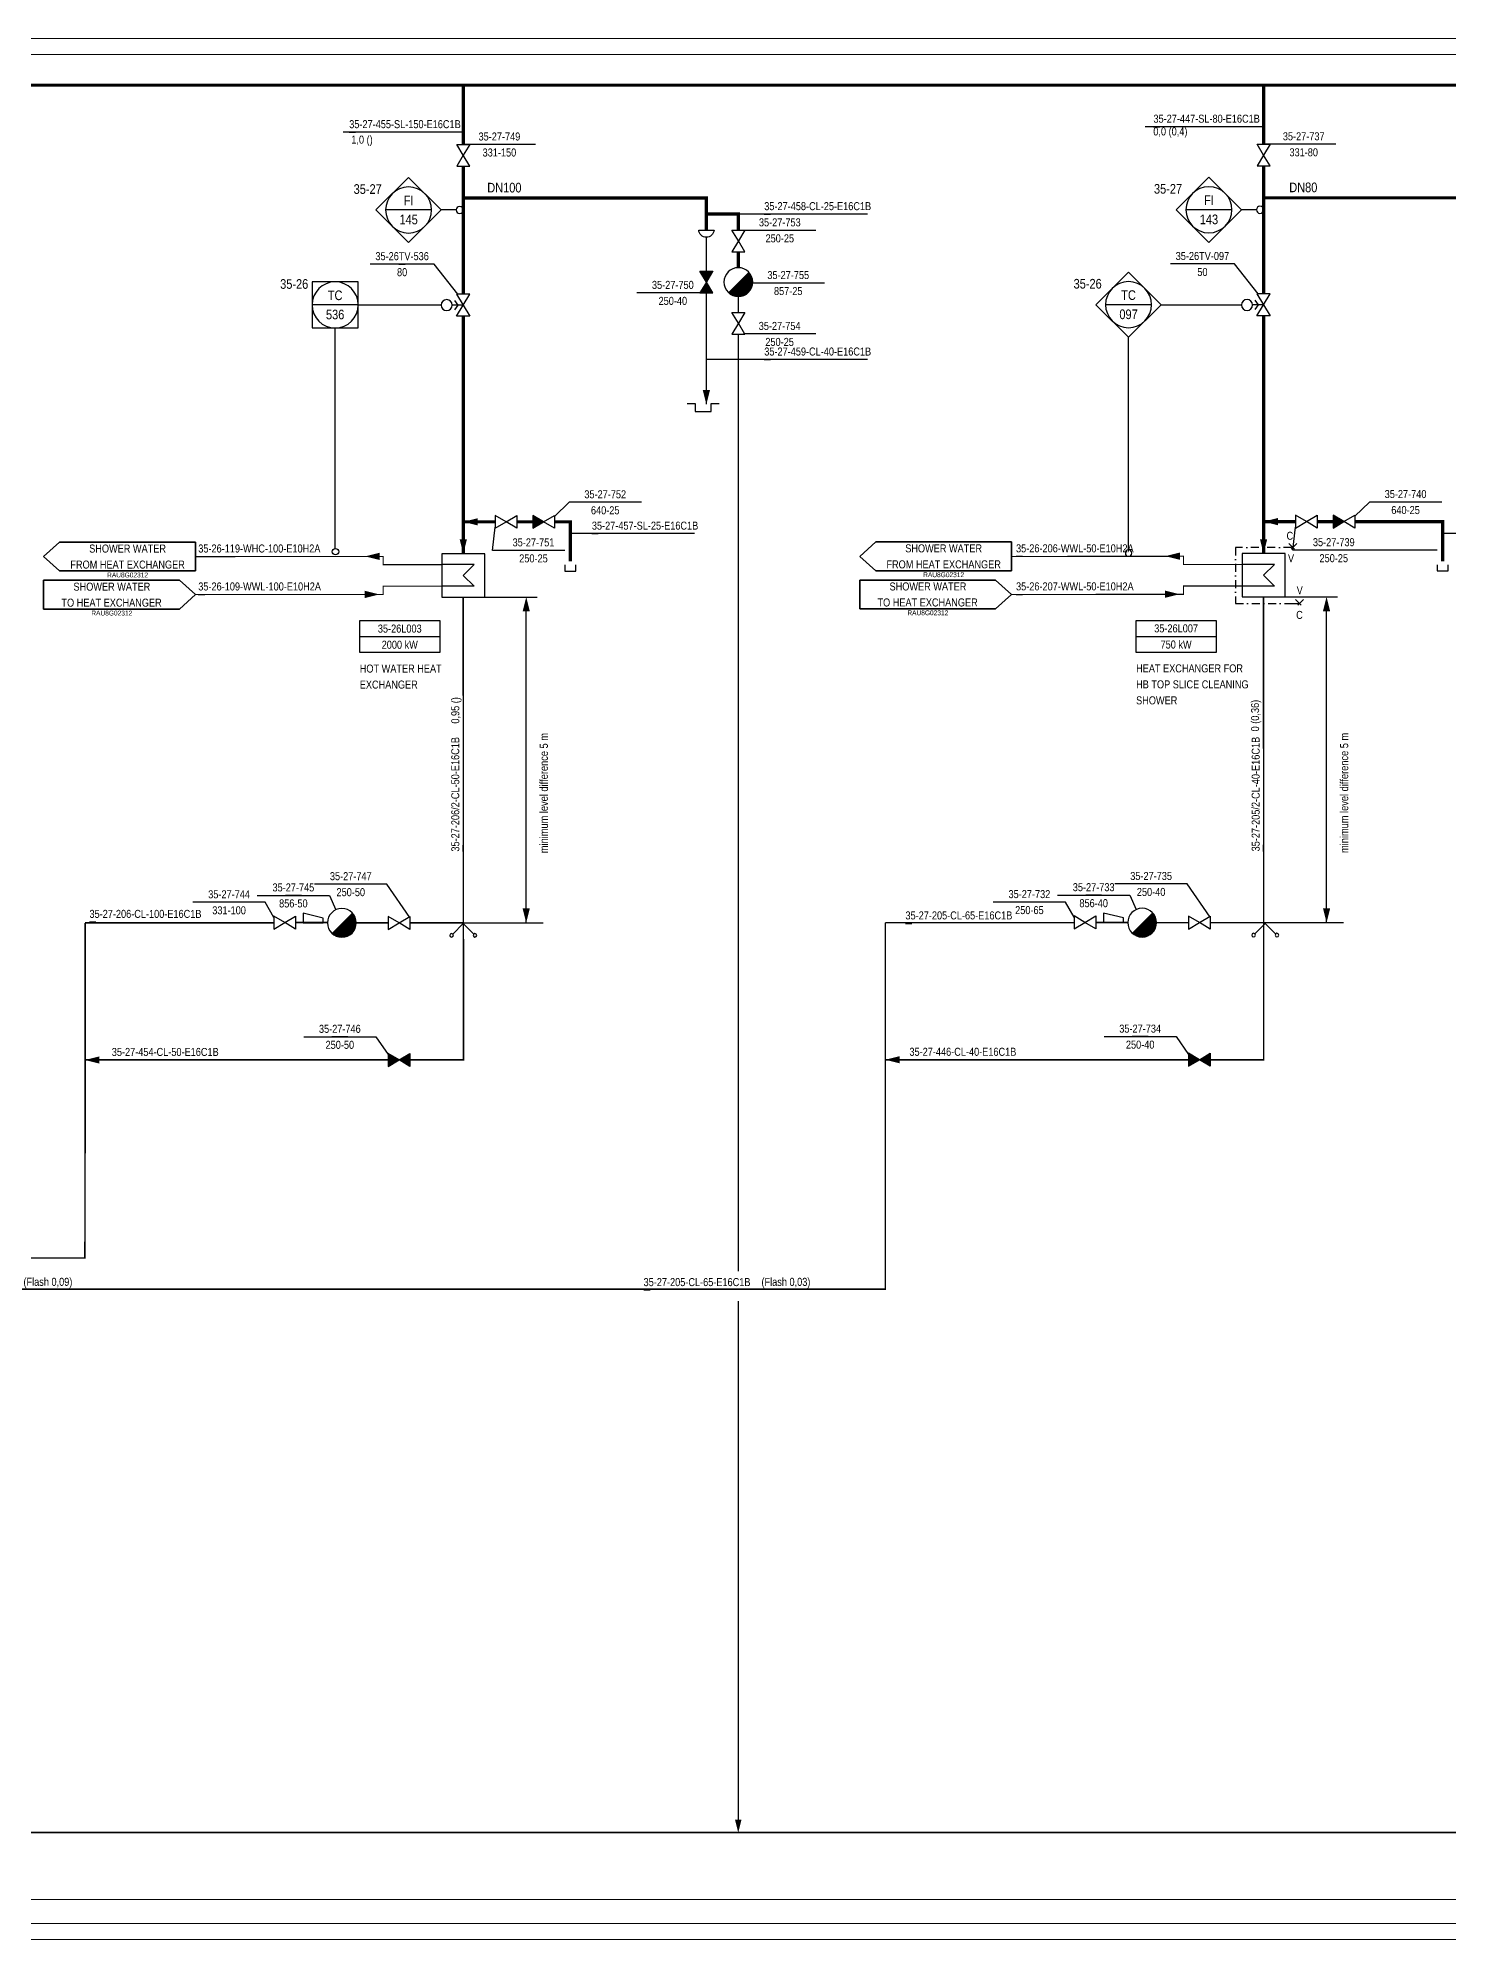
# Model space of a CAD drawing. Header units: millimetres. Extents: x -415 to 12957, y -5 to 599.
# Drawn here: x 11636 to 12077, y 0 to 594 of the extents above; entities that cross this region are included whole.
import ezdxf
from ezdxf.enums import TextEntityAlignment as Align

# ---------------------------------------------------------------- set-up
doc = ezdxf.new("R2010")
doc.units = ezdxf.units.MM
doc.header["$LTSCALE"] = 10
doc.header["$MEASUREMENT"] = 0
doc.linetypes.add('DASHDOT2', pattern=[0.5, 0.25, -0.125, 0, -0.125])
doc.layers.get('0').update_dxf_attribs({"linetype": 'CONTINUOUS'})
for name, color, linetype in [('LAITTEISTO', 7, 'CONTINUOUS'), ('P-A-SHEET', 3, 'CONTINUOUS'), ('P-COND', 4, 'CONTINUOUS'), ('P-CVPOS', 7, 'CONTINUOUS'), ('P-DELIVERY_LIMIT', 1, 'DASHDOT2'), ('P-EQUIPMENT_POS', 7, 'CONTINUOUS'), ('P-INSTRPOS', 7, 'CONTINUOUS'), ('P-INSTRPOS_TEXTS', 7, 'CONTINUOUS'), ('P-INSTRU', 7, 'CONTINUOUS'), ('P-LINEPOS', 7, 'CONTINUOUS'), ('P-OTHER', 7, 'CONTINUOUS'), ('P-STEAM1', 6, 'CONTINUOUS'), ('P-SYMB', 7, 'CONTINUOUS'), ('P-TEXT', 7, 'CONTINUOUS'), ('P-VALVEPOS', 7, 'CONTINUOUS'), ('P-VENTS', 7, 'CONTINUOUS'), ('P-WATER', 3, 'CONTINUOUS'), ('PUTKIKARTIOT', 7, 'CONTINUOUS'), ('VEDENEROTTIMET', 7, 'CONTINUOUS'), ('zzzzzz', 7, 'CONTINUOUS')]:
    doc.layers.add(name, color=color, linetype=linetype)
doc.layers.add('VESIKIERROT', color=100, linetype='DASHDOT2', lineweight=35)
doc.styles.add('ARIAL', font='ARIALN.TTF')
doc.styles.add('ARIALN', font='ARIALN.TTF')
doc.styles.add('LEGIBLE', font='ARIALN.TTF')
doc.styles.add('ROMANS', font='ARIALN.TTF')
doc.styles.get("Standard").update_dxf_attribs({"font": 'ARIALN.TTF'})

# ---------------------------------------------------------------- blocks, each defined once
blk = doc.blocks.new('PPI_1207A')
at = {"color": 0, "linetype": 'ByBlock'}
for p, q in [((-8.5, 0), (0, 8.5)), ((0, 8.5), (8.5, 0)), ((0, -8.5), (-8.5, 0)), ((-6, 0), (6, 0)), ((8.5, 0), (0, -8.5))]:
    blk.add_line(p, q, dxfattribs=at)
blk.add_circle((0, 0), 6, dxfattribs=at)
blk = doc.blocks.new('PPI_1000A')
at = {"color": 0, "linetype": 'ByBlock'}
blk.add_line((-1, 0), (1, 0), dxfattribs=at)
blk = doc.blocks.new('ARROW')
blk.add_solid([(-2.5, -1.25), (-2.5, 1.25), (2.5, 0)])
at = {"linetype": 'Continuous', "flags": 1}
blk.add_attdef('SYM_WIDTH', (0, 0), '', height=3, dxfattribs=at)
blk = doc.blocks.new('LPoist')
at = {"const_width": 3.75}
blk.add_lwpolyline([(1.33, 2.42, -1), (-1.33, 5.08, -5.843182)], format="xyb", dxfattribs=at)
blk.add_circle((0, 3.75), 3.75)
blk = doc.blocks.new('levylammonvaihdin')
for p, q in [((0.25, -0.25), (0.25, 0.5)), ((0.75, -0.25), (0.75, 0.5)), ((0.5, 0), (0.25, -0.25)), ((0.5, 0), (0.75, -0.25))]:
    blk.add_line(p, q)
blk.add_lwpolyline([(0, -0.5), (1, -0.5), (1, 0.5), (0, 0.5)], close=True)
at = {"layer": 'zzzzzz', "flags": 1}
for tag, p in [('LAINIMI', (0, 0)), ('LAIPOS', (0, -0.083)), ('LAIKAPA', (0, -0.167)), ('LAIMTEH', (0, -0.25)), ('LAIKIER', (0, -0.333)), ('LAIJANN', (0, -0.417)), ('LAIMASE', (0, -0.5)), ('LAIERI1', (0, -0.583)), ('LAIERI2', (0, -0.667)), ('LAIERI3', (0, -0.75)), ('LAIERI4', (0, -0.833)), ('LAILISA', (0, -0.917))]:
    blk.add_attdef(tag, p, '', height=0.05, dxfattribs=at)
blk = doc.blocks.new('supistuskartio')
for p, q in [((-2.5, -0.28), (-2.5, -1.464)), ((2.5, -0.28), (-2.5, -0.28)), ((-2.5, -1.464), (2.5, -2.664)), ((2.5, -2.664), (2.5, -0.28))]:
    blk.add_line(p, q)
at = {"linetype": 'Continuous', "style": 'LEGIBLE', "flags": 9}
blk.add_attdef('FC', (0, 3.5), '', height=1.8, dxfattribs=at)
blk = doc.blocks.new('*U60')
at = {"color": 0}
for points in [[(-47.5, -4.5), (-47.5, 4.5)], [(-47.5, 4.5), (-5, 4.5)], [(-5, 4.5), (0, 0)], [(0, 0), (-5, -4.5)], [(-5, -4.5), (-47.5, -4.5)]]:
    blk.add_lwpolyline(points, close=True, dxfattribs=at)
at = {"color": 7, "style": 'ARIALN'}
for tag, p in [('TEKSTI1', (-26.25, 2.5)), ('TEKSTI2', (-26.25, -2.5))]:
    blk.add_attdef(tag, text='', height=2.5, dxfattribs=at).set_placement(p, align=Align.MIDDLE_CENTER)
at = {"color": 1, "style": 'ARIALN'}
blk.add_attdef('KAAVIO', text='', height=1.5, dxfattribs=at).set_placement((-26.25, -5), align=Align.TOP_CENTER)
blk = doc.blocks.new('*U61')
at = {"color": 0}
for points in [[(5, 4.5), (0, 0)], [(0, 0), (5, -4.5)], [(47.5, 4.5), (5, 4.5)], [(47.5, -4.5), (47.5, 4.5)], [(5, -4.5), (47.5, -4.5)]]:
    blk.add_lwpolyline(points, close=True, dxfattribs=at)
at = {"color": 7, "style": 'ARIALN'}
for tag, p in [('TEKSTI1', (26.25, 2.5)), ('TEKSTI2', (26.25, -2.5))]:
    blk.add_attdef(tag, text='', height=2.5, dxfattribs=at).set_placement(p, align=Align.MIDDLE_CENTER)
at = {"color": 1, "style": 'ARIALN'}
blk.add_attdef('KAAVIO', text='', height=1.5, dxfattribs=at).set_placement((26.25, -5), align=Align.TOP_CENTER)
blk = doc.blocks.new('PPI_0900A')
at = {"color": 0, "linetype": 'ByBlock'}
blk.add_line((-2.5, 0), (2.5, 0), dxfattribs=at)
blk = doc.blocks.new('PPI_0102B')
at = {"color": 0, "linetype": 'ByBlock'}
blk.add_circle((0, -1), 1, dxfattribs=at)
blk = doc.blocks.new('PPI_1100A')
at = {"color": 0, "linetype": 'ByBlock'}
blk.add_line((0, 0), (2, 0), dxfattribs=at)
blk = doc.blocks.new('PPI_0103B')
at = {"color": 0, "linetype": 'ByBlock'}
blk.add_circle((0, 0), 1.25, dxfattribs=at)
blk = doc.blocks.new('P7A1100')
at = {"color": 0, "linetype": 'ByBlock'}
for points in [[(-3, -1.8), (-3, 1.8), (0, 0)], [(3, -1.8), (3, 1.8), (0, 0)]]:
    blk.add_lwpolyline(points, close=True, dxfattribs=at)
blk = doc.blocks.new('PRO66DD')
h = blk.add_hatch(color=0)
h.paths.add_polyline_path([(-3, 1.8), (-3, -1.8), (0, 0)])
h.paths.add_polyline_path([(3, -1.8), (3, 1.8), (0, 0)])
at = {"layer": 'P-VENTS', "color": 0, "linetype": 'Continuous'}
for points in [[(-3, -1.8), (-3, 1.8), (0, 0)], [(3, -1.8), (3, 1.8), (0, 0)]]:
    blk.add_lwpolyline(points, close=True, dxfattribs=at)
blk = doc.blocks.new('P7A1106')
at = {"color": 0, "linetype": 'ByBlock'}
for p, q in [((3, 1.8), (0, 0)), ((3, -1.8), (3, 1.8)), ((0, 0), (3, -1.8))]:
    blk.add_line(p, q, dxfattribs=at)
blk.add_lwpolyline([(-3, 1.8), (0, 0), (-3, -1.8)], close=True, dxfattribs=at)
blk.add_solid([(3, 1.8), (0, 0), (3, -1.8)], dxfattribs=at)
blk = doc.blocks.new('p7a1370')
at = {"color": 0, "linetype": 'ByBlock'}
for p, q in [((1.25, 1.25), (-1.25, -1.25)), ((-1.25, 1.25), (1.25, -1.25))]:
    blk.add_line(p, q, dxfattribs=at)
blk = doc.blocks.new('PPI_1301A-25_0')
at = {"color": 0, "linetype": 'ByBlock'}
for p, q in [((0, 0), (25, 0)), ((0, -10), (0, 0)), ((25, 0), (25, -10)), ((0, -5), (25, -5)), ((25, -10), (0, -10))]:
    blk.add_line(p, q, dxfattribs=at)
blk = doc.blocks.new('PPI_2100A')
at = {"color": 0, "linetype": 'ByBlock'}
blk.add_line((0, 0), (2, 0), dxfattribs=at)
blk = doc.blocks.new('P7A1330')
at = {"color": 0, "linetype": 'ByBlock'}
for q in [(-3.25, 3.25), (3.25, 3.25)]:
    blk.add_line((0, 0), q, dxfattribs=at)
for centre, start, end in [((-3.66, 3.66), 90, 270), ((-3.66, 3.66), 270, 90), ((3.66, 3.66), 90, 270), ((3.66, 3.66), 270, 90)]:
    blk.add_arc(centre, 0.575, start, end, dxfattribs=at)
blk = doc.blocks.new('PPI_1204A')
at = {"color": 0, "linetype": 'ByBlock'}
for p, q in [((-6, -6), (-6, 6)), ((-6, 6), (6, 6)), ((6, 6), (6, -6)), ((-6, 0), (6, 0)), ((6, -6), (-6, -6))]:
    blk.add_line(p, q, dxfattribs=at)
blk.add_circle((0, 0), 6, dxfattribs=at)
blk = doc.blocks.new('CVE646A')
at = {"color": 0, "linetype": 'Continuous'}
blk.add_lwpolyline([(-1.5, 4.5, -1), (1.5, 4.5, -1), (-1.5, 4.5)], format="xyb", close=True, dxfattribs=at)
for points in [[(-1.27, 2.39), (0, 1.5), (1.27, 2.39)], [(0, 0), (0, 3)]]:
    blk.add_lwpolyline(points, dxfattribs=at)
at = {"layer": 'P-VENTS', "color": 0, "linetype": 'Continuous'}
for points in [[(-3, -1.8), (-3, 1.8), (0, 0)], [(3, -1.8), (3, 1.8), (0, 0)]]:
    blk.add_lwpolyline(points, close=True, dxfattribs=at)
blk = doc.blocks.new('CVE647F')
at = {"color": 0, "linetype": 'Continuous'}
blk.add_lwpolyline([(-1.5, 4.5, -1), (1.5, 4.5, -1), (-1.5, 4.5)], format="xyb", close=True, dxfattribs=at)
for points in [[(-1.27, 2.39), (0, 1.5), (1.27, 2.39)], [(0, 0), (0, 3)]]:
    blk.add_lwpolyline(points, dxfattribs=at)
at = {"layer": 'P-VENTS', "color": 0, "linetype": 'Continuous'}
for points in [[(-3, -1.8), (-3, 1.8), (0, 0)], [(3, -1.8), (3, 1.8), (0, 0)]]:
    blk.add_lwpolyline(points, close=True, dxfattribs=at)
blk = doc.blocks.new('P7A1333')
at = {"color": 0, "linetype": 'ByBlock'}
for p, q in [((-5, 0), (-2.5, 0)), ((-2.5, 0), (-2.5, -2.5)), ((2.5, -2.5), (2.5, 0)), ((2.5, 0), (5, 0)), ((-2.5, -2.5), (2.5, -2.5))]:
    blk.add_line(p, q, dxfattribs=at)
blk = doc.blocks.new('P7A1305')
at = {"color": 0, "linetype": 'ByBlock'}
blk.add_solid([(-4, -1), (-4, 1), (0, 0)], dxfattribs=at)

msp = doc.modelspace()

# ---------------------------------------------------------------- linework, layer by layer
at = {"layer": 'P-A-SHEET', "color": 7, "const_width": 0.35}
for points in [[(-410, 0), (12952.06, 0), (12952.06, 594), (-410, 594)], [(-405, 5), (12947.06, 5), (12947.06, 589), (-405, 589)]]:
    msp.add_lwpolyline(points, close=True, dxfattribs=at)
at = {"layer": 'P-COND', "linetype": 'Continuous', "const_width": 0.5}
for points in [[(11844.68, 531.91), (11844.68, 521.28)], [(11844.68, 514.53), (11844.68, 479.66)], [(11854.68, 513.41), (11854.68, 508.41)], [(11854.68, 501.66), (11854.68, 488.43), (11854.68, 208.74)], [(11900.64, 317.73), (11900.64, 203.22), (10620.06, 203.22)], [(11650.48, 317.67), (11650.4, 212.94), (10620.15, 212.94)], [(11650.43, 317.67), (11709.47, 317.67)], [(11726.22, 317.76), (11716.22, 317.76)], [(11745.22, 317.67), (11735.22, 317.67)], [(11768.72, 317.67), (11751.97, 317.67)], [(11900.64, 317.73), (11959.68, 317.73)], [(11976.43, 317.82), (11966.43, 317.82)], [(11995.43, 317.73), (11985.43, 317.73)], [(12018.93, 317.73), (12002.18, 317.73)], [(11745.22, 274.83), (11650.43, 274.83)], [(11995.44, 274.89), (11900.64, 274.89)], [(11854.68, 199.48), (11854.68, 37.32)], [(9965.01, 33.39), (12427.18, 33.39)]]:
    msp.add_lwpolyline(points, dxfattribs=at)
at = {"layer": 'P-COND', "linetype": 'Continuous'}
for points in [[(11768.68, 419.28, 0.5, 0.5, 0), (11768.72, 274.83, 0.5, 0.5, 0), (11751.97, 274.83, 0, 0, 0)], [(12018.9, 419.35, 0.5, 0.5, 0), (12018.93, 274.89, 0.5, 0.5, 0), (12002.19, 274.89, 0, 0, 0)]]:
    msp.add_lwpolyline(points, format="xyseb", dxfattribs=at)
at = {"layer": 'P-CVPOS'}
for points in [[(11767, 514.16), (11759.56, 523.51), (11739.56, 523.51)], [(12017.21, 514.22), (12009.77, 523.57), (11989.77, 523.57)]]:
    msp.add_lwpolyline(points, dxfattribs=at)
at = {"layer": 'P-DELIVERY_LIMIT'}
for points in [[(12027.6, 435), (12010.1, 435)], [(12010.1, 435), (12010.1, 417.5)], [(12010.1, 417.5), (12027.6, 417.5)], [(12027.6, 417.5), (12030.1, 417.5)]]:
    msp.add_lwpolyline(points, dxfattribs=at)
at = {"layer": 'P-INSTRU', "linetype": 'Continuous'}
for points in [[(11766.43, 540.44), (11761.79, 540.44)], [(12016.65, 540.51), (12012.01, 540.51)], [(11735.82, 510.78), (11761.93, 510.78)], [(11986.88, 510.85), (12012.23, 510.85)]]:
    msp.add_lwpolyline(points, dxfattribs=at)
at = {"layer": 'P-INSTRU'}
for points in [[(11728.62, 434.65), (11728.62, 503.58)], [(11976.68, 434.21), (11976.68, 500.65)]]:
    msp.add_lwpolyline(points, dxfattribs=at)
at = {"layer": 'P-OTHER'}
for points in [[(11768.68, 564.76), (11731.17, 564.76)], [(12018.9, 566.47), (11981.83, 566.47)], [(12041.5, 560.97), (12018.9, 560.97)], [(11895.03, 539.14), (11854.68, 539.16)], [(11895.03, 493.71), (11844.68, 493.73)], [(11840.94, 439.3), (11802.18, 439.3)], [(12109.16, 439.37), (12074.9, 439.37)], [(11800.46, 429.51), (11800.46, 427.61)], [(11803.91, 427.61), (11803.91, 429.51)], [(12073.18, 429.58), (12073.18, 427.68)], [(12076.62, 427.68), (12076.62, 429.58)], [(11800.46, 427.61), (11803.91, 427.61)], [(12073.18, 427.68), (12076.62, 427.68)]]:
    msp.add_lwpolyline(points, dxfattribs=at)
at = {"layer": 'P-OTHER', "linetype": 'Continuous'}
for points in [[(11768.68, 419.49), (11791.75, 419.49)], [(11788.36, 317.67), (11788.37, 417.03)], [(12018.9, 419.55), (12041.96, 419.55)], [(12038.58, 317.73), (12038.59, 417.1)], [(11768.71, 317.67), (11793.71, 317.67)], [(12018.93, 317.73), (12043.93, 317.73)]]:
    msp.add_lwpolyline(points, dxfattribs=at)
at = {"layer": 'P-STEAM1', "linetype": 'Continuous', "const_width": 1}
for points in [[(9965.01, 579.44), (12426.02, 579.44)], [(11768.68, 560.91), (11768.68, 579.44)], [(12018.9, 560.97), (12018.9, 579.5)], [(11768.68, 514.16), (11768.68, 554.16)], [(12018.9, 514.22), (12018.9, 554.22)], [(11854.68, 522.41), (11854.68, 527.41)], [(11768.68, 432.99), (11768.68, 507.41)], [(12018.9, 433.05), (12018.9, 507.47)], [(11768.68, 442.99), (11778.68, 442.99)], [(11768.68, 437.49), (11768.68, 439.74)], [(11785.43, 442.99), (11790.43, 442.99)], [(12018.9, 443.05), (12028.9, 443.05)], [(12018.9, 437.55), (12018.9, 439.8)], [(12035.65, 443.05), (12040.65, 443.05)]]:
    msp.add_lwpolyline(points, dxfattribs=at)
at = {"layer": 'P-STEAM1', "linetype": 'Continuous'}
for points in [[(11768.68, 544.16, 1, 1, 0), (11844.68, 544.16, 1, 1, 0), (11844.68, 534.16, 0, 0, 0)], [(12018.9, 544.22, 1, 1, 0), (12107.4, 544.22, 1, 1, 0), (12107.4, 534.22, 0, 0, 0)], [(11854.68, 534.16, 1, 1, 0), (11854.68, 539.16, 1, 1, 0), (11844.68, 539.16, 0, 0, 0)], [(11802.18, 430.61, 1, 1, 0), (11802.18, 442.99, 1, 1, 0), (11797.18, 442.99, 0, 0, 0)], [(12074.9, 430.68, 1, 1, 0), (12074.9, 443.05, 1, 1, 0), (12047.4, 443.05, 0, 0, 0)]]:
    msp.add_lwpolyline(points, format="xyseb", dxfattribs=at)
at = {"layer": 'P-VALVEPOS'}
for points in [[(11791.29, 560.91), (11768.68, 560.91)], [(12041.5, 560.97), (12034.61, 560.97)], [(11878.94, 534.08), (11856.34, 534.08)], [(11881.58, 517.61), (11858.98, 517.61)], [(11843, 514.53), (11822.9, 514.53)], [(11878.88, 501.71), (11856.28, 501.71)], [(11824.37, 449.1), (11801.76, 449.1), (11797.18, 444.68)], [(12074.58, 449.17), (12051.98, 449.17), (12047.4, 444.74)], [(11800.41, 434.07), (11777.81, 434.07), (11778.68, 441.3)], [(12073.13, 434.13), (12028.03, 434.13), (12028.9, 441.37)], [(11751.97, 319.35), (11744.81, 329.76), (11722.21, 329.76)], [(12002.18, 319.42), (11995.03, 329.83), (11972.43, 329.83)], [(11709.47, 319.35), (11706.76, 324.1), (11684.16, 324.1)], [(11704.26, 326.25), (11726.86, 326.25), (11728.87, 321.77)], [(11959.68, 319.42), (11956.98, 324.16), (11934.38, 324.16)], [(11954.47, 326.32), (11977.07, 326.32), (11979.09, 321.84)], [(11718.79, 282.06), (11741.39, 282.06), (11745.22, 276.52)], [(11969.01, 282.12), (11991.61, 282.12), (11995.44, 276.58)]]:
    msp.add_lwpolyline(points, dxfattribs=at)
at = {"layer": 'P-WATER', "const_width": 0.35}
for points in [[(11761.93, 429.61), (11743.66, 429.61), (11743.66, 432.17), (11684.95, 432.11)], [(12012.15, 429.68), (11993.88, 429.68), (11993.88, 432.23), (11940.17, 432.17)], [(11761.93, 422.86), (11743.66, 422.86), (11743.66, 420.31), (11684.94, 420.26)], [(12012.15, 422.93), (11993.88, 422.93), (11993.88, 420.34), (11940.15, 420.29)], [(9965.01, 12.5), (12405.83, 12.5)]]:
    msp.add_lwpolyline(points, dxfattribs=at)
at = {"layer": 'VEDENEROTTIMET'}
msp.add_lwpolyline([(11842.3, 534.16), (11847.07, 534.16, -0.944067)], format="xyb", close=True, dxfattribs=at)

# ---------------------------------------------------------------- block references
at = {"layer": 'LAITTEISTO', "xscale": 13.5, "yscale": 13.5, "zscale": 13.5, "rotation": 90.00000000000001}
for p in [(11768.68, 419.49), (12018.9, 419.55)]:
    msp.add_blockref('levylammonvaihdin', p, dxfattribs=at)
at = {"layer": 'P-COND', "linetype": 'Continuous', "xscale": -0.900000000000091, "yscale": 0.900000000000091, "zscale": 0.900000000000091, "rotation": 89.99999999999937}
msp.add_blockref('ARROW', (11844.68, 481.91), dxfattribs=at)
at = {"layer": 'P-COND', "linetype": 'Continuous', "xscale": -0.900000000000091, "yscale": 0.900000000000091, "zscale": 0.900000000000091}
for p in [(11652.68, 274.82), (11902.89, 274.88)]:
    msp.add_blockref('ARROW', p, dxfattribs=at)
at = {"layer": 'P-CVPOS', "color": 140, "xscale": -1, "rotation": 180}
msp.add_blockref('PPI_1000A', (11749.56, 523.51), dxfattribs=at)
at = {"layer": 'P-CVPOS', "color": 140, "xscale": -1}
msp.add_blockref('PPI_1000A', (11999.77, 523.57), dxfattribs=at)
at = {"layer": 'P-DELIVERY_LIMIT'}
for p in [(12028.07, 435), (12030.1, 417.5)]:
    msp.add_blockref('p7a1370', p, dxfattribs=at)
at = {"layer": 'P-EQUIPMENT_POS', "color": 140}
for p in [(11736.32, 412.13), (11979.04, 412.2)]:
    msp.add_blockref('PPI_1301A-25_0', p, dxfattribs=at)
at = {"layer": 'P-INSTRPOS', "color": 140, "xscale": -1.2, "yscale": 1.2, "zscale": 1.2}
for name, p in [('PPI_1207A', (11751.59, 540.44)), ('PPI_1207A', (12001.81, 540.51)), ('PPI_1204A', (11728.62, 510.78)), ('PPI_1207A', (11976.68, 510.85))]:
    msp.add_blockref(name, p, dxfattribs=at)
at = {"layer": 'P-INSTRU', "color": 140, "xscale": -0.9000000000005458, "yscale": 0.9000000000005458, "zscale": 0.9000000000005458}
for p in [(11767.56, 540.44), (12017.77, 540.51)]:
    msp.add_blockref('PPI_0103B', p, dxfattribs=at)
at = {"layer": 'P-INSTRU', "color": 1, "rotation": 6.364992042338792}
msp.add_blockref('PPI_0102B', (11728.62, 434.65), dxfattribs=at)
at = {"layer": 'P-INSTRU', "color": 1, "xscale": -1}
msp.add_blockref('PPI_0102B', (11976.68, 434.21), dxfattribs=at)
at = {"layer": 'P-LINEPOS', "color": 140}
for p in [(11733.02, 564.76), (11984.46, 566.47), (11862.78, 539.14), (11862.78, 493.71), (11808.88, 439.3), (11685.83, 432.16), (11941.5, 432.21), (11685.83, 420.3), (11941.5, 420.32), (11651.81, 317.97), (11906.92, 317.5), (11658.79, 274.83), (11908.17, 274.88), (11825.1, 202.97)]:
    msp.add_blockref('PPI_1100A', p, dxfattribs=at)
at = {"layer": 'P-LINEPOS', "color": 140, "rotation": 90}
for p in [(11768.68, 339.93), (12018.92, 340)]:
    msp.add_blockref('PPI_2100A', p, dxfattribs=at)
at = {"layer": 'P-OTHER'}
ref = msp.add_blockref('*U60', (11637.48, 432.13), dxfattribs=dict(at, xscale=-1))
ref.add_attrib('TEKSTI1', 'SHOWER WATER', dxfattribs={"layer": '0', "color": 7, "height": 2.5, "style": 'ARIALN'}).set_placement((11663.73, 434.63), align=Align.MIDDLE_CENTER)
ref.add_attrib('TEKSTI2', 'FROM HEAT EXCHANGER', dxfattribs={"layer": '0', "color": 7, "height": 2.5, "style": 'ARIALN'}).set_placement((11663.73, 429.63), align=Align.MIDDLE_CENTER)
ref.add_attrib('KAAVIO', 'RAU8G02312', dxfattribs={"layer": '0', "color": 1, "height": 1.5, "style": 'ARIALN'}).set_placement((11663.73, 427.13), align=Align.TOP_CENTER)
ref = msp.add_blockref('*U60', (11892.62, 432.2), dxfattribs=dict(at, xscale=-1))
ref.add_attrib('TEKSTI1', 'SHOWER WATER', dxfattribs={"layer": '0', "color": 7, "height": 2.5, "style": 'ARIALN'}).set_placement((11918.87, 434.7), align=Align.MIDDLE_CENTER)
ref.add_attrib('TEKSTI2', 'FROM HEAT EXCHANGER', dxfattribs={"layer": '0', "color": 7, "height": 2.5, "style": 'ARIALN'}).set_placement((11918.87, 429.7), align=Align.MIDDLE_CENTER)
ref.add_attrib('KAAVIO', 'RAU8G02312', dxfattribs={"layer": '0', "color": 1, "height": 1.5, "style": 'ARIALN'}).set_placement((11918.87, 427.2), align=Align.TOP_CENTER)
ref = msp.add_blockref('*U61', (11684.98, 420.23), dxfattribs=dict(at, xscale=-1))
ref.add_attrib('TEKSTI1', 'SHOWER WATER', dxfattribs={"layer": '0', "color": 7, "height": 2.5, "style": 'ARIALN'}).set_placement((11658.82, 422.73), align=Align.MIDDLE_CENTER)
ref.add_attrib('TEKSTI2', 'TO HEAT EXCHANGER', dxfattribs={"layer": '0', "color": 7, "height": 2.5, "style": 'ARIALN'}).set_placement((11658.72, 417.73), align=Align.MIDDLE_CENTER)
ref.add_attrib('KAAVIO', 'RAU8G02312', dxfattribs={"layer": '0', "color": 1, "height": 1.5, "style": 'ARIALN'}).set_placement((11658.79, 415.23), align=Align.TOP_CENTER)
ref = msp.add_blockref('*U61', (11940.12, 420.3), dxfattribs=dict(at, xscale=-1))
ref.add_attrib('TEKSTI1', 'SHOWER WATER', dxfattribs={"layer": '0', "color": 7, "height": 2.5, "style": 'ARIALN'}).set_placement((11913.96, 422.8), align=Align.MIDDLE_CENTER)
ref.add_attrib('TEKSTI2', 'TO HEAT EXCHANGER', dxfattribs={"layer": '0', "color": 7, "height": 2.5, "style": 'ARIALN'}).set_placement((11913.85, 417.8), align=Align.MIDDLE_CENTER)
ref.add_attrib('KAAVIO', 'RAU8G02312', dxfattribs={"layer": '0', "color": 1, "height": 1.5, "style": 'ARIALN'}).set_placement((11913.92, 415.3), align=Align.TOP_CENTER)
at = {"layer": 'P-OTHER', "linetype": 'Continuous', "xscale": -0.900000000000091, "yscale": 0.900000000000091, "zscale": 0.900000000000091}
for p, rotation in [((11788.37, 417.24), 270), ((12038.59, 417.3), 270), ((11788.36, 319.92), 89.99999999999937), ((12038.58, 319.98), 89.99999999999937)]:
    msp.add_blockref('ARROW', p, dxfattribs=dict(at, rotation=rotation))
at = {"layer": 'P-STEAM1', "linetype": 'Continuous'}
for p, xscale, yscale, zscale, rotation in [((11770.93, 442.99), 0.8999999999996362, 0.8999999999996362, 0.8999999999996362, 180), ((12021.15, 443.05), 0.8999999999996362, 0.8999999999996362, 0.8999999999996362, 180), ((11768.68, 435.24), -0.900000000000091, 0.900000000000091, 0.900000000000091, 89.99999999999937), ((12018.9, 435.3), -0.900000000000091, 0.900000000000091, 0.900000000000091, 89.99999999999937)]:
    msp.add_blockref('ARROW', p, dxfattribs=dict(at, xscale=xscale, yscale=yscale, zscale=zscale, rotation=rotation))
at = {"layer": 'P-SYMB', "xscale": -1.199999999999818, "yscale": 1.199999999999818, "zscale": 1.199999999999818}
for p in [(11854.68, 513.41), (11730.72, 313.17), (11980.93, 313.23)]:
    msp.add_blockref('LPoist', p, dxfattribs=at)
at = {"layer": 'P-SYMB'}
msp.add_blockref('P7A1333', (11843.68, 479.93), dxfattribs=at)
for name, p, rotation in [('P7A1330', (11768.68, 317.43), 180), ('P7A1330', (12019.42, 317.5), 180), ('P7A1305', (11854.65, 33.39), 270)]:
    msp.add_blockref(name, p, dxfattribs=dict(at, rotation=rotation))
at = {"layer": 'P-VALVEPOS', "color": 140, "xscale": -1}
for p in [(11779.98, 560.91), (12031.44, 560.97), (11867.64, 534.08), (11870.28, 517.61), (11834.2, 514.53), (11867.58, 501.71), (11813.06, 449.1), (12063.28, 449.17), (11790.63, 434.07), (12040.84, 434.13), (11733.51, 329.76), (11983.73, 329.83), (11695.46, 324.1), (11715.56, 326.25), (11945.68, 324.16), (11965.77, 326.32), (11730.09, 282.06), (11980.31, 282.12)]:
    msp.add_blockref('PPI_0900A', p, dxfattribs=at)
at = {"layer": 'P-VENTS'}
for name, p, xscale, yscale, zscale, rotation in [('P7A1100', (11768.68, 557.53), 1.125, 1.125, 1.125, 270), ('P7A1100', (12018.9, 557.6), 1.125, 1.125, 1.125, 270), ('P7A1100', (11854.68, 530.78), 1.125, 1.125, 1.125, 270), ('PRO66DD', (11844.68, 517.91), 1.125000000000022, 1.125000000000022, 1.125000000000022, 270), ('CVE647F', (11768.68, 510.71), -1.15, 1.15, 1.15, 89.99999999999937), ('CVE646A', (12018.9, 510.77), -1.15, 1.15, 1.15, 89.99999999999937), ('P7A1100', (11854.68, 505.03), 1.125, 1.125, 1.125, 270), ('P7A1100', (11782.06, 442.99), 1.125, 1.125, 1.125, 180), ('P7A1106', (11793.81, 442.99), 1.12499999999999, 1.12499999999999, 1.12499999999999, 179.9999999999999), ('P7A1100', (12032.27, 443.05), 1.125, 1.125, 1.125, 180), ('P7A1106', (12044.02, 443.05), 1.12499999999999, 1.12499999999999, 1.12499999999999, 179.9999999999999), ('P7A1100', (11712.84, 317.76), 1.125, 1.125, 1.125, 180), ('P7A1100', (11748.59, 317.67), 1.125, 1.125, 1.125, 180), ('P7A1100', (11963.06, 317.82), 1.125, 1.125, 1.125, 180), ('P7A1100', (11998.81, 317.73), 1.125, 1.125, 1.125, 180), ('PRO66DD', (11748.6, 274.83), 1.125000000000022, 1.125000000000022, 1.125000000000022, 180), ('PRO66DD', (11998.81, 274.89), 1.125000000000022, 1.125000000000022, 1.125000000000022, 180)]:
    msp.add_blockref(name, p, dxfattribs=dict(at, xscale=xscale, yscale=yscale, zscale=zscale, rotation=rotation))
at = {"layer": 'PUTKIKARTIOT', "xscale": 1.258389262000037, "yscale": 1.258389262000037, "zscale": 1.258389262000037, "rotation": 180}
for p in [(11721.76, 317.31), (11971.97, 317.38)]:
    msp.add_blockref('supistuskartio', p, dxfattribs=at)
at = {"layer": 'VESIKIERROT', "xscale": 0.8999999999996362, "yscale": 0.8999999999996362, "zscale": 0.8999999999996362, "rotation": 180}
for p in [(11740.25, 432.19), (11990.47, 432.26)]:
    msp.add_blockref('ARROW', p, dxfattribs=at)
at = {"layer": 'VESIKIERROT', "xscale": 0.8999999999996362, "yscale": 0.8999999999996362, "zscale": 0.8999999999996362}
for p in [(11740.15, 420.31), (11990.36, 420.38)]:
    msp.add_blockref('ARROW', p, dxfattribs=at)

# ---------------------------------------------------------------- texts
at = {"layer": 'P-CVPOS', "color": 140, "style": 'ARIAL'}
for s, p in [('35-26TV-536', (11749.56, 526.01)), ('35-26TV-097', (11999.77, 526.07)), ('80', (11749.56, 521.01)), ('50', (11999.77, 521.07))]:
    msp.add_text(s, height=2.5, dxfattribs=at).set_placement(p, align=Align.MIDDLE)
at = {"layer": 'P-DELIVERY_LIMIT', "style": 'ROMANS'}
for tag, p in [('C', (12028.14, 437.39)), ('V', (12028.43, 430.38)), ('V', (12031.15, 420.37)), ('C', (12031.15, 412.65))]:
    msp.add_attdef(tag, text='', height=2.5, dxfattribs=at).set_placement(p, align=Align.RIGHT)
at = {"layer": 'P-EQUIPMENT_POS', "color": 140, "style": 'ARIAL'}
for s, p in [('35-26L003', (11748.82, 409.63)), ('35-26L007', (11991.54, 409.7)), ('2000 kW', (11748.82, 404.63)), ('750 kW', (11991.54, 404.7))]:
    msp.add_text(s, height=2.5, dxfattribs=at).set_placement(p, align=Align.MIDDLE)
for s, p in [('HOT WATER HEAT ', (11736.32, 397.13)), ('HEAT EXCHANGER FOR', (11979.04, 397.2)), ('EXCHANGER', (11736.32, 392.13)), ('HB TOP SLICE CLEANING ', (11979.04, 392.2)), ('SHOWER', (11979.04, 387.2))]:
    msp.add_text(s, height=2.5, dxfattribs=at).set_placement(p, align=Align.MIDDLE_LEFT)
at = {"layer": 'P-INSTRPOS_TEXTS', "style": 'ARIAL'}
for s, p in [('35-27', (11743.19, 545.48)), ('35-27', (11993.41, 545.55)), ('35-26', (11720.22, 515.82)), ('35-26', (11968.28, 515.89))]:
    msp.add_text(s, height=3, dxfattribs=at).set_placement(p, align=Align.RIGHT)
for s, p in [('FI', (11751.59, 543.44)), ('FI', (12001.81, 543.51)), ('145', (11751.59, 537.44)), ('143', (12001.81, 537.51)), ('TC', (11728.62, 513.78)), ('TC', (11976.68, 513.85)), ('536', (11728.62, 507.78)), ('097', (11976.68, 507.85))]:
    msp.add_text(s, height=3, dxfattribs=at).set_placement(p, align=Align.MIDDLE)
at = {"layer": 'P-LINEPOS', "color": 140, "style": 'ARIAL'}
for s, p in [('35-27-455-SL-150-E16C1B', (11733.02, 567.26)), ('0,0 (0,4)', (11984.42, 565)), ('35-27-447-SL-80-E16C1B', (11984.46, 568.97)), ('1,0 ()', (11733.68, 562.43)), ('35-27-458-CL-25-E16C1B', (11862.78, 541.64)), ('35-27-459-CL-40-E16C1B', (11862.78, 496.21)), ('35-27-457-SL-25-E16C1B', (11808.88, 441.8)), ('35-26-119-WHC-100-E10H2A', (11685.83, 434.66)), ('35-26-206-WWL-50-E10H2A', (11941.5, 434.71)), ('35-26-109-WWL-100-E10H2A', (11685.83, 422.8)), ('35-26-207-WWL-50-E10H2A', (11941.5, 422.82)), ('35-27-206-CL-100-E16C1B', (11651.81, 320.47)), ('35-27-205-CL-65-E16C1B', (11906.92, 320)), ('35-27-454-CL-50-E16C1B', (11658.79, 277.33)), ('35-27-446-CL-40-E16C1B', (11908.17, 277.38)), ('(Flash 0,09)', (11631.18, 205.5)), ('35-27-205-CL-65-E16C1B', (11825.05, 205.41)), ('(Flash 0,03)', (11861.92, 205.48))]:
    msp.add_text(s, height=2.5, dxfattribs=at).set_placement(p, align=Align.MIDDLE_LEFT)
for s, p in [('0,95 ()', (11766.18, 379.93)), ('0 (0,36)', (12016.23, 377.5)), ('35-27-206/2-CL-50-E16C1B', (11766.18, 339.93)), ('35-27-205/2-CL-40-E16C1B', (12016.42, 340))]:
    msp.add_text(s, height=2.5, rotation=90, dxfattribs=at).set_placement(p, align=Align.MIDDLE_LEFT)
at = {"layer": 'P-OTHER', "linetype": 'Continuous'}
for p in [(11795.13, 339.44), (12045.35, 339.51)]:
    msp.add_text('minimum level difference 5 m', height=2.52, rotation=90, dxfattribs=at).set_placement(p)
at = {"layer": 'P-TEXT', "style": 'ARIALN'}
for s, p in [('DN100', (11776.18, 547.43)), ('DN80', (12026.92, 547.5))]:
    msp.add_text(s, height=3, dxfattribs=at).set_placement(p, align=Align.MIDDLE_LEFT)
at = {"layer": 'P-VALVEPOS', "color": 140, "style": 'ARIAL'}
for s, p in [('35-27-749', (11779.98, 563.41)), ('35-27-737', (12031.44, 563.47)), ('331-150', (11779.98, 558.41)), ('331-80', (12031.44, 558.47)), ('35-27-753', (11867.64, 536.58)), ('250-25', (11867.64, 531.58)), ('35-27-750', (11834.2, 517.03)), ('35-27-755', (11870.28, 520.11)), ('250-40', (11834.2, 512.03)), ('857-25', (11870.28, 515.11)), ('35-27-754', (11867.58, 504.21)), ('250-25', (11867.58, 499.21)), ('35-27-752', (11813.06, 451.6)), ('35-27-740', (12063.28, 451.67)), ('640-25', (11813.06, 446.6)), ('640-25', (12063.28, 446.67)), ('35-27-751', (11790.63, 436.57)), ('35-27-739', (12040.84, 436.63)), ('250-25', (11790.63, 431.57)), ('250-25', (12040.84, 431.63)), ('35-27-747', (11733.51, 332.26)), ('35-27-735', (11983.73, 332.33)), ('35-27-744', (11695.46, 326.6)), ('35-27-745', (11715.56, 328.75)), ('250-50', (11733.51, 327.26)), ('35-27-732', (11945.68, 326.66)), ('35-27-733', (11965.77, 328.82)), ('250-40', (11983.73, 327.33)), ('331-100', (11695.46, 321.6)), ('856-50', (11715.56, 323.75)), ('250-65', (11945.68, 321.66)), ('856-40', (11965.77, 323.82)), ('35-27-746', (11730.09, 284.56)), ('35-27-734', (11980.31, 284.62)), ('250-50', (11730.09, 279.56)), ('250-40', (11980.31, 279.62))]:
    msp.add_text(s, height=2.5, dxfattribs=at).set_placement(p, align=Align.MIDDLE)

doc.saveas('drawing.dxf')
